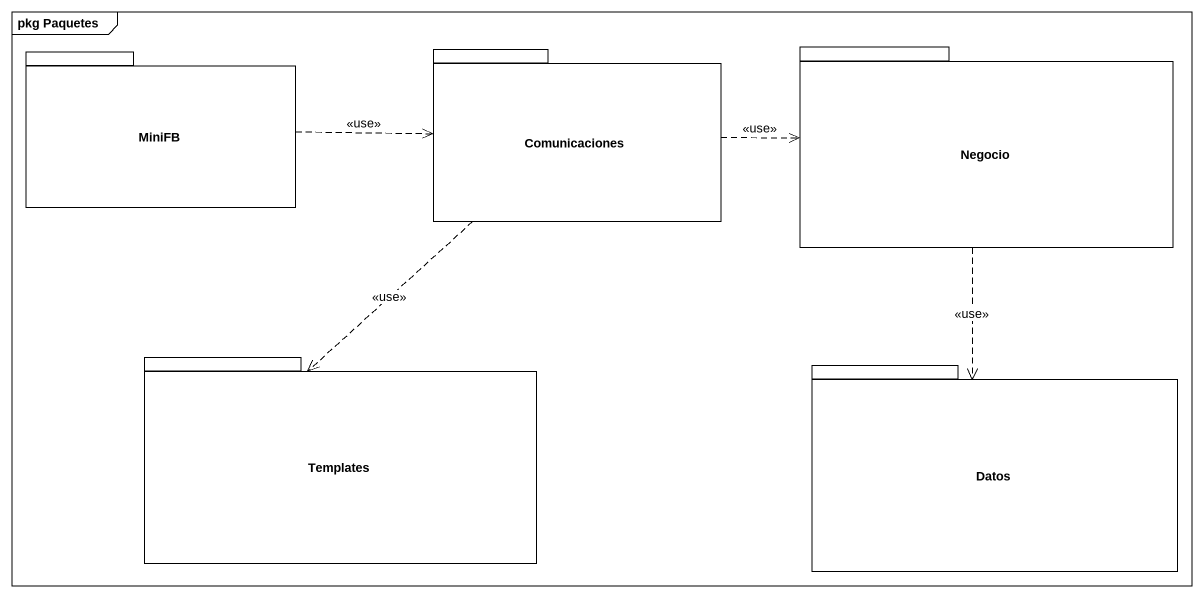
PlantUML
@startuml
mainframe pkg Paquetes
package MiniFB {
}
package Comunicaciones {
}
package Negocio {
}
package Templates {
}
package Datos {
}
MiniFB .right.> Comunicaciones : <<use>>
Comunicaciones .right.> Negocio : <<use>>
Comunicaciones ..> Templates : <<use>>
Negocio ..> Datos : <<use>>
@enduml
